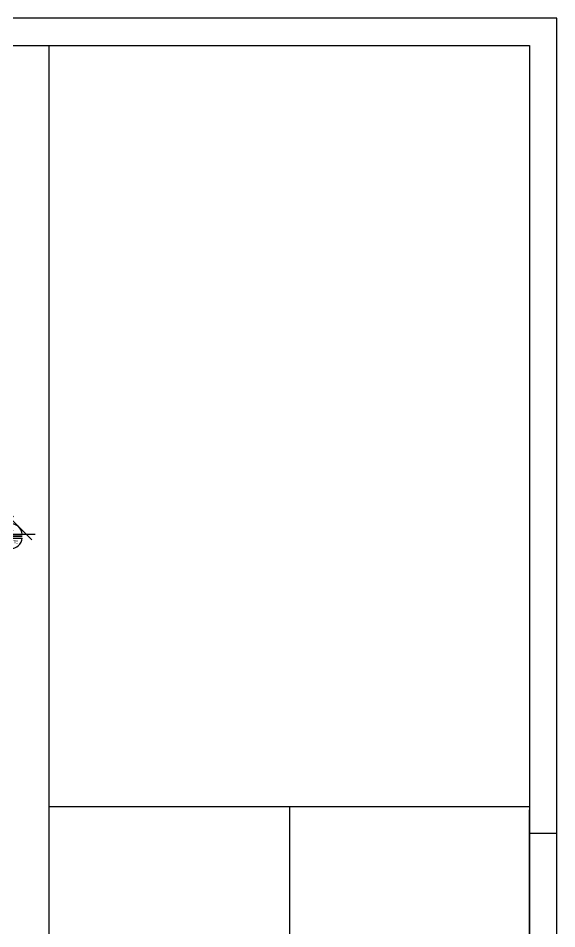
# Model space of a CAD drawing. Header units: millimetres. Extents: x 3955 to 10567, y -112 to 1797.
# Drawn here: x 5289.54 to 5304.27, y 1015.64 to 1040.53 of the extents above; entities that cross this region are included whole.
import ezdxf
from ezdxf.enums import TextEntityAlignment as Align

# ---------------------------------------------------------------- set-up
doc = ezdxf.new("R2010")
doc.units = ezdxf.units.MM
doc.header["$LTSCALE"] = 20
doc.linetypes.add('DIVIDE', pattern=[1.25, 0.5, -0.25, 0, -0.25, 0, -0.25])
doc.layers.add('E-Pen-B', color=5, linetype='Continuous')
doc.layers.add('E-pen-y', color=2, linetype='Continuous')
doc.layers.add('E-Pen-G', color=3, linetype='Continuous', lineweight=30)
doc.layers.add('E-Txt-W', color=7, linetype='Continuous', lineweight=20)
doc.styles.add('F2', font='ARIALN.TTF')

# ---------------------------------------------------------------- blocks, each defined once
blk = doc.blocks.new('Ind-cor_Hor')
at = {"layer": 'E-Pen-B', "color": 2}
blk.add_line((-0.35, 0), (0.35, 0), dxfattribs=at)
at = {"layer": 'E-Pen-G', "color": 7}
blk.add_line((-0.35, -0.058), (0.35, -0.058), dxfattribs=at)
blk.add_arc((0, -0.029), 0.351, 184.7802, 355.2198, dxfattribs=at)
at = {"layer": 'E-pen-y', "color": 2}
for p, q in [((-0.639, -0.114), (0.082, 0.607)), ((0.639, -0.114), (-0.082, 0.607)), ((-0.714, 0.058), (0.74, 0.058))]:
    blk.add_line(p, q, dxfattribs=at)
blk.add_arc((0, 0.029), 0.351, 4.7802, 175.2198, dxfattribs=at)
at = {"layer": 'E-Txt-W', "color": 2, "style": 'F2'}
blk.add_attdef('CORTE', text='', height=0.23, dxfattribs=at).set_placement((-0.001, 0.1), align=Align.CENTER)
at = {"layer": 'E-Txt-W', "color": 7, "style": 'F2'}
blk.add_attdef('PRANCHA', text='', height=0.075, dxfattribs=at).set_placement((-0.001, -0.179), align=Align.CENTER)

msp = doc.modelspace()

# ---------------------------------------------------------------- linework, layer by layer
at = {"color": 2}
for p, q in [((5290.393, 1018.987), (5290.393, 1039.78)), ((5303.518, 1004.279), (5303.518, 1018.894)), ((5303.518, 1018.255), (5304.268, 1018.255))]:
    msp.add_line(p, q, dxfattribs=at)
at = {"color": 2, "linetype": 'DIVIDE'}
msp.add_line((5289.654, 1026.375), (5259.165, 1026.375), dxfattribs=at)
at = {"color": 2}
msp.add_lwpolyline([(5238.391, 995.98), (5304.268, 995.98), (5304.268, 1040.53), (5238.391, 1040.53)], close=True, dxfattribs=at)
at = {"color": 1}
msp.add_lwpolyline([(5240.266, 1039.78), (5303.518, 1039.78), (5303.518, 996.73), (5240.266, 996.73)], close=True, dxfattribs=at)
at = {"color": 2}
msp.add_lwpolyline([(5290.393, 1004.279), (5290.393, 1018.987), (5303.518, 1018.987)], dxfattribs=at)
at = {"color": 7}
msp.add_lwpolyline([(5296.97, 1004.279), (5296.97, 1018.987)], dxfattribs=at)

# ---------------------------------------------------------------- block references
ref = msp.add_blockref('Ind-cor_Hor', (5289.339, 1026.375), dxfattribs=dict(xscale=0.9008534374780003, yscale=0.9008534374780003, zscale=0.9008534374780003))
ref.add_attrib('CORTE', 'B', dxfattribs={"layer": 'E-Txt-W', "height": 0.219, "style": 'F2'}).set_placement((5289.337, 1026.465), align=Align.CENTER)
ref.add_attrib('PRANCHA', 'CORTE', dxfattribs={"layer": 'E-Txt-W', "height": 0.0875, "style": 'F2'}).set_placement((5289.337, 1026.179), align=Align.CENTER)

doc.saveas('drawing.dxf')
